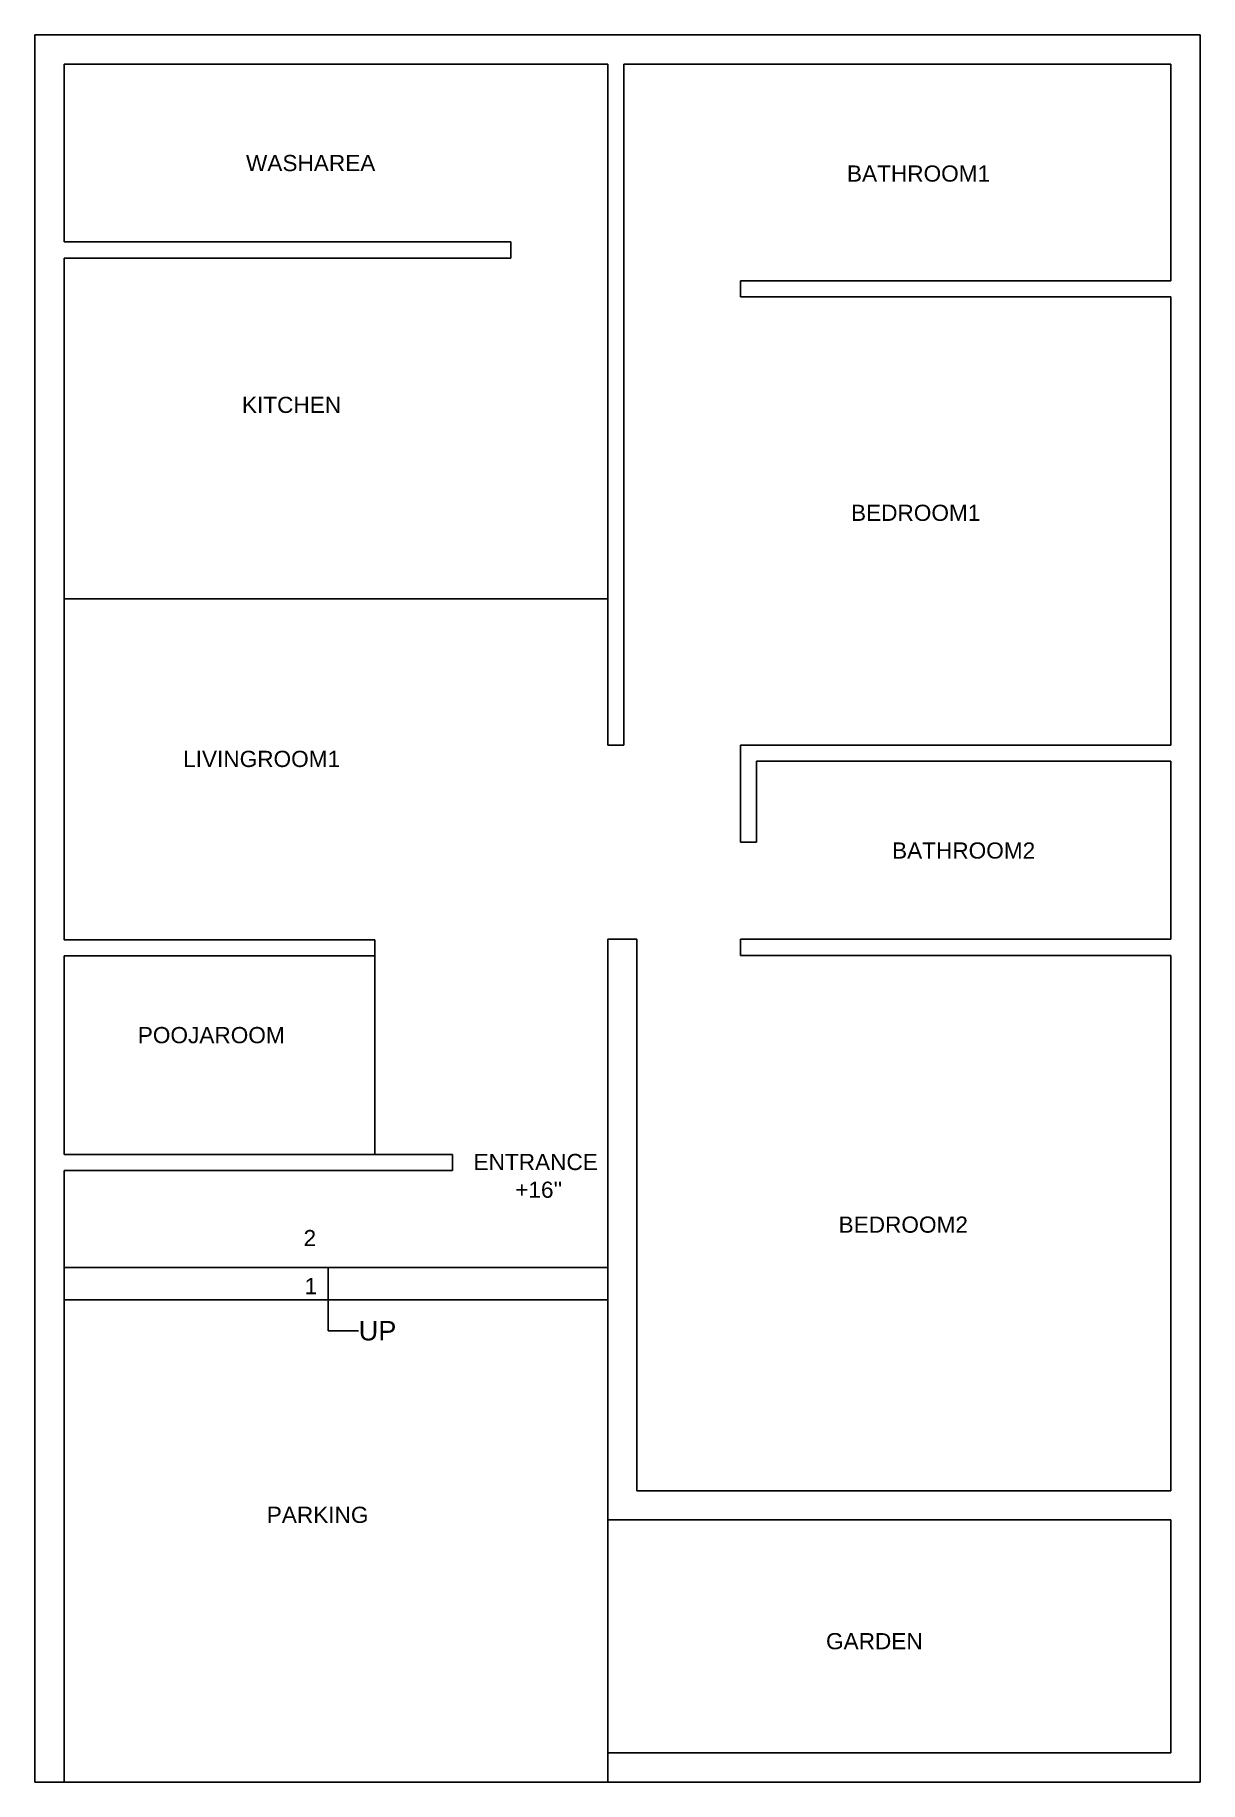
# Model space of a CAD drawing. Header units: feet. Extents: x 13 to 373, y -522 to 18.
import ezdxf
from ezdxf import colors
from ezdxf.entities.mleader import LeaderData, LeaderLine
from ezdxf.math import Vec2, Vec3

# ---------------------------------------------------------------- set-up
doc = ezdxf.new("R2010")
doc.units = ezdxf.units.FT
doc.header["$MEASUREMENT"] = 0
for name, color, linetype in [('BathRoom1', 7, 'Continuous'), ('BedRoom1', 7, 'Continuous'), ('BedRoom2', 7, 'Continuous'), ('Boundary', 7, 'Continuous'), ('Entrance_Staircase', 7, 'Continuous'), ('Kitchen', 7, 'Continuous'), ('LivingRoom1', 7, 'Continuous'), ('Parking', 7, 'Continuous'), ('PoojaRoom', 7, 'Continuous'), ('WashArea', 7, 'Continuous')]:
    doc.layers.add(name, color=color, linetype=linetype)
doc.layers.add('BathRoom2', color=7, linetype='Continuous', plot=False)
doc.layers.add('Garden', color=7, linetype='Continuous', plot=False)
doc.styles.get("Standard").update_dxf_attribs({"font": 'arial.ttf'})

msp = doc.modelspace()

# ---------------------------------------------------------------- linework, layer by layer
at = {"layer": 'BathRoom1'}
for p, q in [((194.86, 8.69), (194.86, -63.31)), ((194.86, 8.69), (363.86, 8.69)), ((363.86, 8.69), (363.86, -58.31)), ((230.86, -58.31), (363.86, -58.31)), ((230.86, -58.31), (230.86, -63.31))]:
    msp.add_line(p, q, dxfattribs=at)
at = {"layer": 'BathRoom2'}
for p, q in [((230.86, -201.81), (230.86, -231.81)), ((235.86, -206.81), (363.86, -206.81)), ((235.86, -206.81), (235.86, -231.81)), ((363.86, -206.81), (363.86, -261.81)), ((235.86, -231.81), (230.86, -231.81)), ((230.86, -261.81), (363.86, -261.81))]:
    msp.add_line(p, q, dxfattribs=at)
at = {"layer": 'BedRoom1'}
for p, q in [((194.86, -63.31), (194.86, -201.81)), ((230.86, -63.31), (363.86, -63.31)), ((363.86, -63.31), (363.86, -201.81)), ((230.86, -201.81), (363.86, -201.81))]:
    msp.add_line(p, q, dxfattribs=at)
at = {"layer": 'BedRoom2'}
for p, q in [((198.86, -261.81), (198.86, -432.31)), ((230.86, -266.81), (230.86, -261.81)), ((230.86, -266.81), (363.86, -266.81)), ((363.86, -266.81), (363.86, -432.31)), ((198.86, -432.31), (363.86, -432.31))]:
    msp.add_line(p, q, dxfattribs=at)
at = {"layer": 'Boundary'}
for p, q in [((12.86, 17.69), (372.86, 17.69)), ((12.86, 17.69), (12.86, -522.31)), ((372.86, 17.69), (372.86, -522.31)), ((21.86, -522.31), (12.86, -522.31)), ((189.86, -522.31), (372.86, -522.31))]:
    msp.add_line(p, q, dxfattribs=at)
at = {"layer": 'Entrance_Staircase'}
for p, q in [((189.86, -373.31), (189.86, -261.81)), ((141.86, -328.31), (141.86, -333.31)), ((21.86, -333.31), (141.86, -333.31)), ((21.86, -373.31), (21.86, -333.31)), ((21.86, -363.31), (189.86, -363.31)), ((21.86, -373.31), (189.86, -373.31))]:
    msp.add_line(p, q, dxfattribs=at)
at = {"layer": 'Garden'}
for p, q in [((189.86, -441.31), (363.86, -441.31)), ((363.86, -441.31), (363.86, -513.31)), ((189.86, -513.31), (363.86, -513.31))]:
    msp.add_line(p, q, dxfattribs=at)
at = {"layer": 'Kitchen'}
for p, q in [((189.86, -46.31), (189.86, -156.64)), ((21.86, -51.31), (159.86, -51.31)), ((21.86, -51.31), (21.86, -156.64)), ((21.86, -156.64), (189.86, -156.64))]:
    msp.add_line(p, q, dxfattribs=at)
at = {"layer": 'LivingRoom1'}
for p, q in [((21.86, -261.96), (21.86, -156.64)), ((189.86, -156.64), (189.86, -201.81)), ((194.86, -201.81), (189.86, -201.81)), ((21.86, -261.96), (117.86, -261.96)), ((189.86, -261.81), (198.86, -261.81))]:
    msp.add_line(p, q, dxfattribs=at)
at = {"layer": 'Parking'}
for p, q in [((21.86, -373.31), (21.86, -522.31)), ((189.86, -373.31), (189.86, -522.31)), ((21.86, -522.31), (189.86, -522.31))]:
    msp.add_line(p, q, dxfattribs=at)
at = {"layer": 'PoojaRoom'}
for p, q in [((117.86, -261.96), (117.86, -266.96)), ((117.86, -261.96), (117.86, -328.31)), ((21.86, -266.96), (117.86, -266.96)), ((21.86, -266.96), (21.86, -328.31)), ((21.86, -328.31), (141.86, -328.31))]:
    msp.add_line(p, q, dxfattribs=at)
at = {"layer": 'WashArea'}
for p, q in [((21.86, 8.69), (189.86, 8.69)), ((21.86, 8.69), (21.86, -46.31)), ((189.86, -46.31), (189.86, 8.69)), ((21.86, -46.31), (159.86, -46.31)), ((159.86, -46.31), (159.86, -51.31))]:
    msp.add_line(p, q, dxfattribs=at)

# ---------------------------------------------------------------- texts
at = {"layer": 'BathRoom1', "insert": (263.76, -22.65), "char_height": 5, "width": 33.8009, "attachment_point": 1}
msp.add_mtext('BATHROOM1', dxfattribs=at)
at = {"layer": 'BathRoom2', "insert": (277.69, -231.89), "char_height": 5, "width": 38.9455, "attachment_point": 1}
msp.add_mtext('BATHROOM2', dxfattribs=at)
at = {"layer": 'BedRoom1', "insert": (265.01, -127.51), "char_height": 5, "width": 33.9424, "attachment_point": 1}
msp.add_mtext('BEDROOM1', dxfattribs=at)
at = {"layer": 'BedRoom2', "insert": (261.17, -347.52), "char_height": 5, "width": 33.9424, "attachment_point": 1}
msp.add_mtext('BEDROOM2', dxfattribs=at)
at = {"layer": 'Entrance_Staircase', "char_height": 5, "attachment_point": 1}
for s, insert, width in [('ENTRANCE', (148.37, -328.16), 33.9424), ("+16''", (161.25, -336.73), 33.9424), ('2', (95.85, -351.68), 3.6733), ('1', (96.15, -366.53), 3.6733)]:
    msp.add_mtext(s, dxfattribs=dict(at, insert=insert, width=width))
at = {"layer": 'Garden', "insert": (257.28, -476.27), "char_height": 5, "width": 33.9424, "attachment_point": 1}
msp.add_mtext('GARDEN', dxfattribs=at)
at = {"layer": 'Kitchen', "insert": (76.82, -94.15), "char_height": 5, "width": 33.9424, "attachment_point": 1}
msp.add_mtext('KITCHEN', dxfattribs=at)
at = {"layer": 'LivingRoom1', "insert": (58.64, -203.58), "char_height": 5, "width": 33.9424, "attachment_point": 1}
msp.add_mtext('LIVINGROOM1', dxfattribs=at)
at = {"layer": 'Parking', "insert": (84.48, -437.21), "char_height": 5, "width": 33.9424, "attachment_point": 1}
msp.add_mtext('PARKING', dxfattribs=at)
at = {"layer": 'PoojaRoom', "insert": (44.63, -288.94), "char_height": 5, "width": 33.8009, "attachment_point": 1}
msp.add_mtext('POOJAROOM', dxfattribs=at)
at = {"layer": 'WashArea', "insert": (78.07, -19.41), "char_height": 5, "width": 33.9424, "attachment_point": 1}
msp.add_mtext('WASHAREA', dxfattribs=at)

# ---------------------------------------------------------------- leaders
at = {"layer": 'Entrance_Staircase'}
ml = msp.add_multileader_mtext('Standard', dxfattribs=at)
ml.set_content('UP', color=256)
ml.set_leader_properties()
ml.build(insert=Vec2(0, 0))
ml.multileader.update_dxf_attribs({"dogleg_length": 0.36, "arrow_head_size": 0.18})
ctx = ml.context
ctx.base_point, ctx.char_height, ctx.arrow_head_size, ctx.landing_gap_size, ctx.plane_origin = Vec3(112.8, -382.87), 6, 0.18, 0.09, Vec3(103.44, -373.47)
notes = []
notes.append((ctx, [(0, (1, 1, 0), (103.44, -382.87), (1, 0), 9.36, [(0, [(103.44, -362.96)], 0, [])])]))
ctx.mtext.insert, ctx.mtext.flow_direction = Vec3(112.89, -379.81), 5
for ctx, leaders in notes:
    for number, flags, end, landing, length, lines in leaders:
        leader = LeaderData()
        leader.index, (leader.has_last_leader_line, leader.has_dogleg_vector, leader.attachment_direction) = number, flags
        leader.last_leader_point, leader.dogleg_vector, leader.dogleg_length = Vec3(end), Vec3(landing), length
        for number, points, colour, breaks in lines:
            line = LeaderLine()
            line.index, line.vertices, line.color, line.breaks = number, Vec3.list(points), colors.encode_raw_color(colour), breaks
            leader.lines.append(line)
        ctx.leaders.append(leader)

doc.saveas('drawing.dxf')
